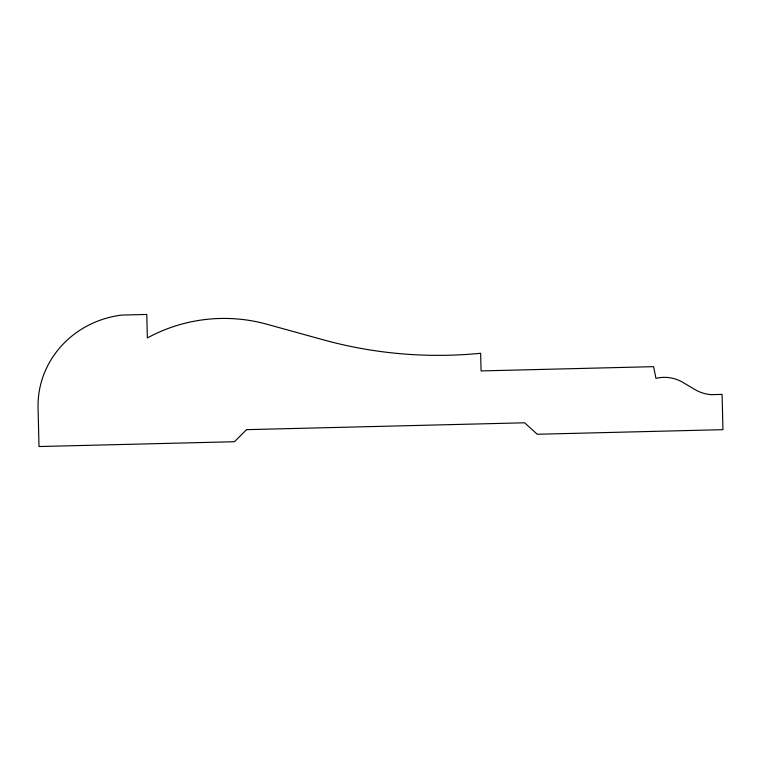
<?xml version="1.0" encoding="UTF-8"?>
<svg xmlns="http://www.w3.org/2000/svg" width="761" height="761" viewBox="0 0 761 761"><rect width="100%" height="100%" fill="white"/><g stroke="black" fill="none" stroke-linecap="round" stroke-linejoin="round"><path stroke-width="1.14" d="M246.507 429.661L234.474 441.722L39.001 446.545L38.05 407.306A95.458 91.092 -1.7 0 1 121.969 315.064L146.778 314.455L147.349 337.97A153.76 146.73 -1.7 0 1 266.778 324.205L323.13 339.777A414.593 395.625 -1.7 0 0 480.648 353.285L481.076 370.921L653.604 366.659L655.944 378.369A34.692 33.103 -1.7 0 1 682.798 382.345L694.86 389.518A36.547 34.873 -1.7 0 0 711.145 394.655L722.094 394.388L722.95 429.67L537.237 434.255L524.633 422.793L246.507 429.661"/></g></svg>
